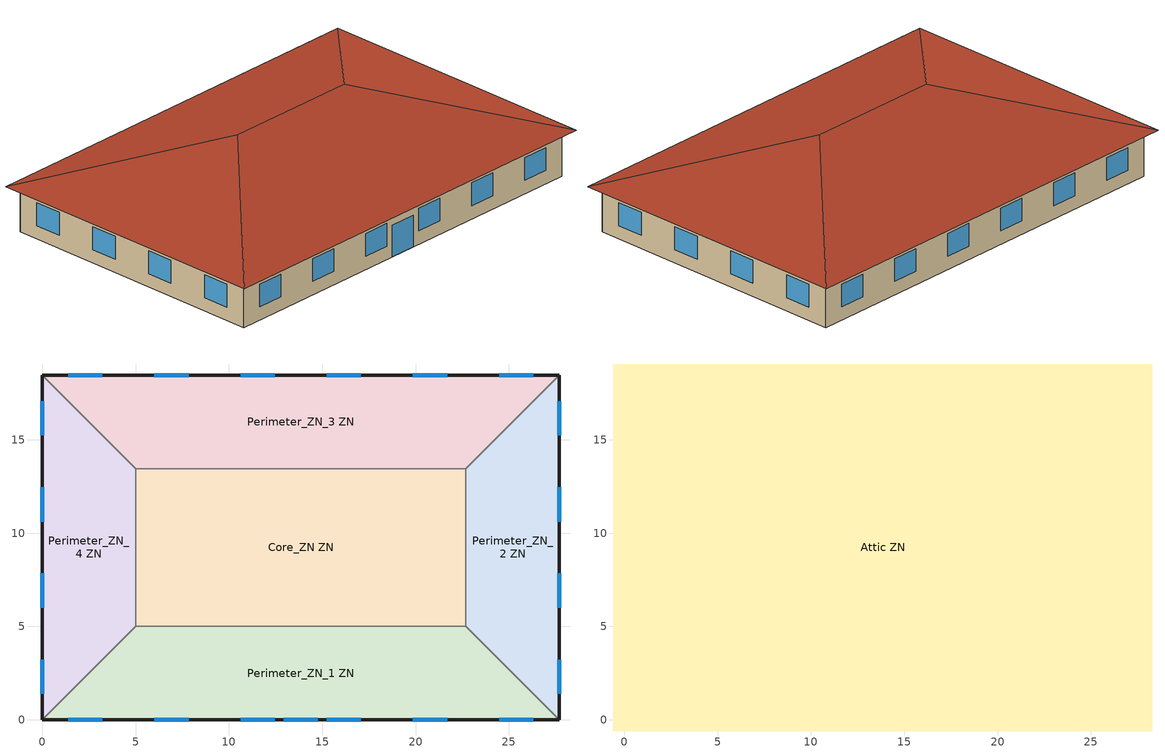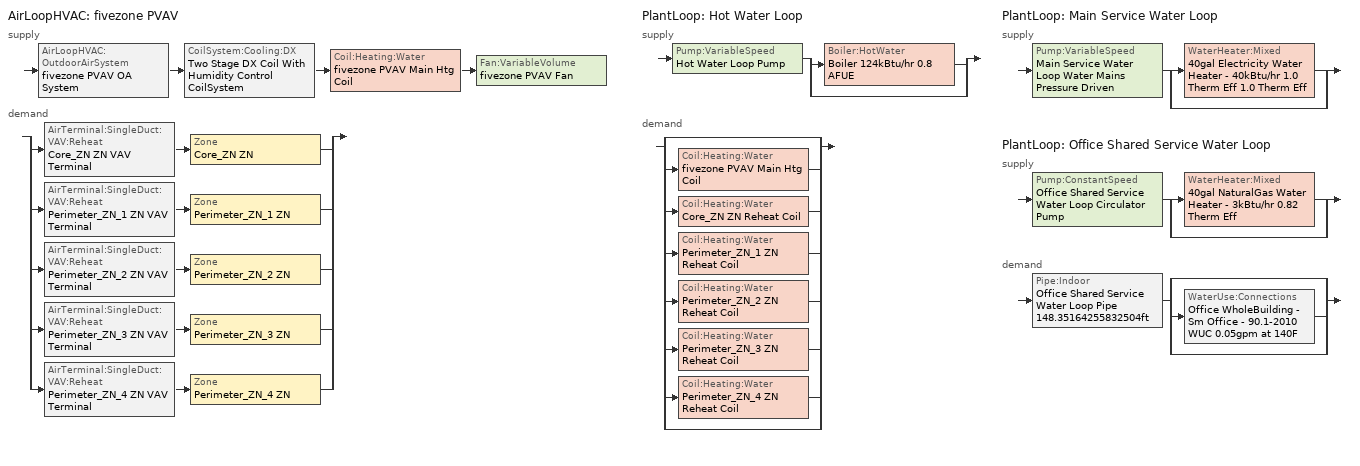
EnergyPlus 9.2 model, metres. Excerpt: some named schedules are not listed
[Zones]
Core_ZN ZN
 floor ground (Typical Insulated Carpeted 6in Slab Floor): 22.69,13.46 22.69,5 5,5 5,13.46 z0
 wall to Perimeter_ZN_2 ZN (Typical Interior Wall): 22.69,5 22.69,13.46 z0:3.05
 wall to Perimeter_ZN_3 ZN (Typical Interior Wall): 22.69,13.46 5,13.46 z0:3.05
 wall to Perimeter_ZN_1 ZN (Typical Interior Wall): 5,5 22.69,5 z0:3.05
 wall to Perimeter_ZN_4 ZN (Typical Interior Wall): 5,13.46 5,5 z0:3.05
Perimeter_ZN_1 ZN
 floor ground (Typical Insulated Carpeted 6in Slab Floor): 22.69,5 27.69,0 0,0 5,5 z0
 wall outside (Typical Insulated Exterior Mass Wall R-11.11): 0,0 27.69,0 z0:3.05
 wall to Perimeter_ZN_2 ZN (Typical Interior Wall): 27.69,0 22.69,5 z0:3.05
 wall to Perimeter_ZN_4 ZN (Typical Interior Wall): 5,5 0,0 z0:3.05
 window (U 0.72 SHGC 0.25 Sgl Ref-B-M Tint 6mm): 12.93,0 14.76,0 z0:2.13
 window (U 0.52 SHGC 0.40 Dbl Ref-D Clr 6mm/13mm Air): 1.39,0 3.22,0 / 6.01,0 7.84,0 / 10.62,0 12.45,0 / 15.24,0 17.07,0 / 19.85,0 21.68,0 / 24.47,0 26.3,0 z0.9:2.42
Perimeter_ZN_2 ZN
 floor ground (Typical Insulated Carpeted 6in Slab Floor): 27.69,18.46 27.69,0 22.69,5 22.69,13.46 z0
 wall outside (Typical Insulated Exterior Mass Wall R-11.11): 27.69,0 27.69,18.46 z0:3.05
 wall to Perimeter_ZN_3 ZN (Typical Interior Wall): 27.69,18.46 22.69,13.46 z0:3.05
 window (U 0.52 SHGC 0.40 Dbl Ref-D Clr 6mm/13mm Air): 27.69,1.39 27.69,3.22 / 27.69,6.01 27.69,7.84 / 27.69,10.62 27.69,12.45 / 27.69,15.24 27.69,17.07 z0.9:2.42
Perimeter_ZN_3 ZN
 floor ground (Typical Insulated Carpeted 6in Slab Floor): 27.69,18.46 22.69,13.46 5,13.46 0,18.46 z0
 wall outside (Typical Insulated Exterior Mass Wall R-11.11): 27.69,18.46 0,18.46 z0:3.05
 wall to Perimeter_ZN_4 ZN (Typical Interior Wall): 0,18.46 5,13.46 z0:3.05
 window (U 0.52 SHGC 0.40 Dbl Ref-D Clr 6mm/13mm Air): 26.3,18.46 24.47,18.46 / 21.68,18.46 19.85,18.46 / 17.07,18.46 15.24,18.46 / 12.45,18.46 10.62,18.46 / 7.84,18.46 6.01,18.46 / 3.22,18.46 1.39,18.46 z0.9:2.42
Perimeter_ZN_4 ZN
 floor ground (Typical Insulated Carpeted 6in Slab Floor): 0,18.46 5,13.46 5,5 0,0 z0
 wall outside (Typical Insulated Exterior Mass Wall R-11.11): 0,18.46 0,0 z0:3.05
 window (U 0.52 SHGC 0.40 Dbl Ref-D Clr 6mm/13mm Air): 0,17.07 0,15.24 / 0,12.45 0,10.62 / 0,7.84 0,6.01 / 0,3.22 0,1.39 z0.9:2.42
Attic ZN
 floor outside (Typical Insulated Exterior Mass Floor R-13.51): 28.29,19.06 28.29,-0.6 27.69,0 27.69,18.46 z3.05; 28.29,19.06 27.69,18.46 0,18.46 -0.6,19.06 z3.05; 27.69,0 28.29,-0.6 -0.6,-0.6 0,0 z3.05; -0.6,19.06 0,18.46 0,0 -0.6,-0.6 z3.05
 floor to Core_ZN ZN (Typical Interior Floor): 22.69,13.46 22.69,5 5,5 5,13.46 z3.05
 floor to Perimeter_ZN_2 ZN (Typical Interior Floor): 27.69,18.46 27.69,0 22.69,5 22.69,13.46 z3.05
 floor to Perimeter_ZN_3 ZN (Typical Interior Floor): 27.69,18.46 22.69,13.46 5,13.46 0,18.46 z3.05
 floor to Perimeter_ZN_1 ZN (Typical Interior Floor): 22.69,5 27.69,0 0,0 5,5 z3.05
 floor to Perimeter_ZN_4 ZN (Typical Interior Floor): 0,18.46 5,13.46 5,5 0,0 z3.05
 roof outside (Typical IEAD Roof R-20.83): 18.46,9.23,6.33 28.29,-0.6,3.05 28.29,19.06,3.05; 18.46,9.23,6.33 28.29,19.06,3.05 -0.6,19.06,3.05 9.23,9.23,6.33; 9.23,9.23,6.33 -0.6,-0.6,3.05 28.29,-0.6,3.05 18.46,9.23,6.33; 9.23,9.23,6.33 -0.6,19.06,3.05 -0.6,-0.6,3.05
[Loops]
AirLoopHVAC 'fivezone PVAV'
 supply: AirLoopHVAC:OutdoorAirSystem 'fivezone PVAV OA System' > CoilSystem:Cooling:DX 'Two Stage DX Coil With Humidity Control CoilSystem' > Coil:Heating:Water 'fivezone PVAV Main Htg Coil' > Fan:VariableVolume 'fivezone PVAV Fan'
 demand: split
  | AirTerminal:SingleDuct:VAV:Reheat 'Core_ZN ZN VAV Terminal' > Zone 'Core_ZN ZN'
  | AirTerminal:SingleDuct:VAV:Reheat 'Perimeter_ZN_1 ZN VAV Terminal' > Zone 'Perimeter_ZN_1 ZN'
  | AirTerminal:SingleDuct:VAV:Reheat 'Perimeter_ZN_2 ZN VAV Terminal' > Zone 'Perimeter_ZN_2 ZN'
  | AirTerminal:SingleDuct:VAV:Reheat 'Perimeter_ZN_3 ZN VAV Terminal' > Zone 'Perimeter_ZN_3 ZN'
  | AirTerminal:SingleDuct:VAV:Reheat 'Perimeter_ZN_4 ZN VAV Terminal' > Zone 'Perimeter_ZN_4 ZN'
PlantLoop 'Hot Water Loop'
 supply: Pump:VariableSpeed 'Hot Water Loop Pump' > split
  | Boiler:HotWater 'Boiler 124kBtu/hr 0.8 AFUE'
  | bypass
 demand: split
  | bypass
  | Coil:Heating:Water 'fivezone PVAV Main Htg Coil'
  | Coil:Heating:Water 'Core_ZN ZN Reheat Coil'
  | Coil:Heating:Water 'Perimeter_ZN_1 ZN Reheat Coil'
  | Coil:Heating:Water 'Perimeter_ZN_2 ZN Reheat Coil'
  | Coil:Heating:Water 'Perimeter_ZN_3 ZN Reheat Coil'
  | Coil:Heating:Water 'Perimeter_ZN_4 ZN Reheat Coil'
  | bypass
PlantLoop 'Main Service Water Loop'
 supply: Pump:VariableSpeed 'Main Service Water Loop Water Mains Pressure Driven' > split
  | WaterHeater:Mixed '40gal Electricity Water Heater - 40kBtu/hr 1.0 Therm Eff 1.0 Therm Eff'
  | bypass
PlantLoop 'Office Shared Service Water Loop'
 supply: Pump:ConstantSpeed 'Office Shared Service Water Loop Circulator Pump' > split
  | WaterHeater:Mixed '40gal NaturalGas Water Heater - 3kBtu/hr 0.82 Therm Eff'
  | bypass
 demand: Pipe:Indoor 'Office Shared Service Water Loop Pipe 148.35164255832504ft' > split
  | bypass
  | WaterUse:Connections 'Office WholeBuilding - Sm Office - 90.1-2010 WUC 0.05gpm at 140F'
  | bypass
[Building]
-SmallOffice-ASHRAE 169-2006-5A created: 2020-04-09 16:01:02 -0600: North Axis {deg}=0; Terrain=City; Loads Convergence Tolerance Value=0.04; Temperature Convergence Tolerance Value {deltaC}=0.2; Solar Distribution=FullInteriorAndExterior; Maximum Number of Warmup Days=25; Minimum Number of Warmup Days=6
[Site:Location]
Chicago Ohare Intl Ap_IL_USA: Latitude {deg}=41.98; Longitude {deg}=-87.92; Time Zone {hr}=-6; Elevation {m}=201
[Site:GroundTemperature:BuildingSurface]
19.527, 19.502, 19.536, 19.598, 20.002, 21.64, 22.225, 22.375, 21.449, 20.121, 19.802, 19.633
[Site:WaterMainsTemperature]
Calculation Method=Correlation; Annual Average Outdoor Air Temperature {C}=9.925; Maximum Difference In Monthly Average Outdoor Air Temperatures {deltaC}=28.7
[SizingPeriod:DesignDay] Day of Month=21; Dry-Bulb Temperature Range Modifier Type=DefaultMultipliers; Humidity Condition Type=Wetbulb; Barometric Pressure {Pa}=98934; Rain Indicator=No; Snow Indicator=No; Daylight Saving Time Indicator=No
Name | Month | Day Type | Maximum Dry-Bulb Temperature {C} | Daily Dry-Bulb Temperature Range {deltaC} | Wetbulb or DewPoint at Maximum Dry-Bulb {C} | Wind Speed {m/s} | Wind Direction {deg} | Solar Model Indicator | ASHRAE Clear Sky Optical Depth for Beam Irradiance (taub) | ASHRAE Clear Sky Optical Depth for Diffuse Irradiance (taud) | Sky Clearness
Chicago Ohare Intl Ap Ann Clg .4% Condns DB=>MWB | 7 | SummerDesignDay | 33.3 | 10.5 | 23.7 | 5.2 | 230 | ASHRAETau | 0.455 | 2.05
Chicago Ohare Intl Ap Ann Htg 99.6% Condns DB | 1 | WinterDesignDay | -20 | 0 | -20 | 4.9 | 270 | ASHRAEClearSky |  |  | 0
[Material] Thermal Absorptance=0.9
Name | Roughness | Thickness {m} | Conductivity {W/m-K} | Density {kg/m3} | Specific Heat {J/kg-K} | Solar Absorptance | Visible Absorptance
1/2IN Gypsum | Smooth | 0.0127 | 0.16 | 784.9 | 830 | 0.4 | 0.4
100mm Normalweight concrete floor | MediumSmooth | 0.1016 | 2.31 | 2322 | 832 | 0.7 | 0.7
1IN Stucco | Smooth | 0.0253 | 0.6918 | 1858 | 837 | 0.7 | 0.92
4 in. Normalweight Concrete Floor | MediumRough | 0.1016 | 2.31 | 2322 | 832 | 0.7 | 0.7
6 in. Normalweight Concrete Floor | MediumRough | 0.1524 | 2.31 | 2322 | 832 | 0.7 | 0.7
8IN CONCRETE HW RefBldg | Rough | 0.2032 | 1.311 | 2240 | 836.8 | 0.7 | 0.7
Copper pipe 0.75in type L | Smooth | 0.001143 | 386 | 8906.27 | 385.1856 | 0.7 | 0.7
Fiberglass batt 0.5in | Smooth | 0.0127 | 0.0663448 | 11.2129 | 837.36 | 0.7 | 0.7
G01 13mm gypsum board | Smooth | 0.0127 | 0.16 | 800 | 1090 | 0.7 | 0.5
Metal Roof Surface | Smooth | 0.0008 | 45.28 | 7824 | 500 | 0.7 | 0.7
Roof Membrane | VeryRough | 0.0095 | 0.16 | 1121.29 | 1460 | 0.7 | 0.7
Std Wood 6inch | MediumSmooth | 0.15 | 0.12 | 540 | 1210 | 0.7 | 0.7
[Material:NoMass] Thermal Absorptance=0.9; Solar Absorptance=0.7
Name | Roughness | Thermal Resistance {m2-K/W} | Visible Absorptance
CP02 CARPET PAD | VeryRough | 0.21648 | 0.8
Typical Carpet Pad | Smooth | 0.21648 | 0.8
Typical Insulation R-10.94 | Smooth | 1.92744 | 0.7
Typical Insulation R-19.72 | Smooth | 3.4722 | 0.7
Typical Insulation R-8.72 | Smooth | 1.53614 | 0.7
[WindowMaterial:Gas]
AIR 13MM: Gas Type=Air; Thickness {m}=0.0127
[WindowMaterial:Glazing] Optical Data Type=SpectralAverage; Thickness {m}=0.006; Infrared Transmittance at Normal Incidence=0; Front Side Infrared Hemispherical Emissivity=0.84; Conductivity {W/m-K}=0.9; Dirt Correction Factor for Solar and Visible Transmittance=1; Solar Diffusing=No
Name | Solar Transmittance at Normal Incidence | Front Side Solar Reflectance at Normal Incidence | Back Side Solar Reflectance at Normal Incidence | Visible Transmittance at Normal Incidence | Front Side Visible Reflectance at Normal Incidence | Back Side Visible Reflectance at Normal Incidence | Back Side Infrared Hemispherical Emissivity
CLEAR 6MM | 0.775 | 0.071 | 0.071 | 0.881 | 0.08 | 0.08 | 0.84
REF B TINT MID 6MM | 0.1 | 0.11 | 0.41 | 0.13 | 0.1 | 0.32 | 0.45
REF D CLEAR 6MM | 0.429 | 0.308 | 0.379 | 0.334 | 0.453 | 0.505 | 0.82
[Construction]
Copper pipe 0.75in type L with 0.5in fiberglass batt: Fiberglass batt 0.5in, Copper pipe 0.75in type L
InteriorFurnishings: Std Wood 6inch
Typical IEAD Roof R-20.83: Roof Membrane, Typical Insulation R-19.72, Metal Roof Surface
Typical Insulated Carpeted 6in Slab Floor: 6 in. Normalweight Concrete Floor, Typical Carpet Pad
Typical Insulated Exterior Mass Floor R-13.51: Typical Insulation R-10.94, 4 in. Normalweight Concrete Floor, Typical Carpet Pad
Typical Insulated Exterior Mass Wall R-11.11: 1IN Stucco, 8IN CONCRETE HW RefBldg, Typical Insulation R-8.72, 1/2IN Gypsum
Typical Interior Floor: 100mm Normalweight concrete floor, CP02 CARPET PAD
Typical Interior Wall: G01 13mm gypsum board, G01 13mm gypsum board
U 0.52 SHGC 0.40 Dbl Ref-D Clr 6mm/13mm Air: REF D CLEAR 6MM, AIR 13MM, CLEAR 6MM
U 0.72 SHGC 0.25 Sgl Ref-B-M Tint 6mm: REF B TINT MID 6MM
[Zone]
Name | Part of Total Floor Area
Attic ZN | No
Core_ZN ZN; Perimeter_ZN_1 ZN; Perimeter_ZN_2 ZN; Perimeter_ZN_3 ZN; Perimeter_ZN_4 ZN | Yes
[InternalMass] Construction=InteriorFurnishings
Name | Zone or ZoneList | Surface Area {m2}
Attic Mass | Attic ZN | 1135.95
Core_ZN Mass | Core_ZN ZN | 299.3148
Perimeter_ZN_1 Mass | Perimeter_ZN_1 ZN | 226.9
Perimeter_ZN_2 Mass | Perimeter_ZN_2 ZN | 134.6
Perimeter_ZN_3 Mass | Perimeter_ZN_3 ZN | 226.9
Perimeter_ZN_4 Mass | Perimeter_ZN_4 ZN | 134.6
[ZoneControl:Thermostat]
Name | Zone or ZoneList | Control Type Schedule | Control 1
Core_ZN ZN Thermostat | Core_ZN ZN | Core_ZN ZN Thermostat Schedule | Office WholeBuilding - Sm Office - 90.1-2010 Thermostat 4
Perimeter_ZN_1 ZN Thermostat | Perimeter_ZN_1 ZN | Perimeter_ZN_1 ZN Thermostat Schedule | Office WholeBuilding - Sm Office - 90.1-2010 Thermostat
Perimeter_ZN_2 ZN Thermostat | Perimeter_ZN_2 ZN | Perimeter_ZN_2 ZN Thermostat Schedule | Office WholeBuilding - Sm Office - 90.1-2010 Thermostat 1
Perimeter_ZN_3 ZN Thermostat | Perimeter_ZN_3 ZN | Perimeter_ZN_3 ZN Thermostat Schedule | Office WholeBuilding - Sm Office - 90.1-2010 Thermostat 2
Perimeter_ZN_4 ZN Thermostat | Perimeter_ZN_4 ZN | Perimeter_ZN_4 ZN Thermostat Schedule | Office WholeBuilding - Sm Office - 90.1-2010 Thermostat 3
[ThermostatSetpoint:DualSetpoint] Heating Setpoint Temperature Schedule=OfficeSmall HTGSETP_SCH_NO_OPTIMUM; Cooling Setpoint Temperature Schedule=OfficeSmall CLGSETP_SCH_NO_OPTIMUM
Office WholeBuilding - Sm Office - 90.1-2010 Thermostat 4; Office WholeBuilding - Sm Office - 90.1-2010 Thermostat; Office WholeBuilding - Sm Office - 90.1-2010 Thermostat 1; Office WholeBuilding - Sm Office - 90.1-2010 Thermostat 2; Office WholeBuilding - Sm Office - 90.1-2010 Thermostat 3
[AirTerminal:SingleDuct:VAV:Reheat] Availability Schedule=Always On Discrete; Maximum Air Flow Rate {m3/s}=Autosize; Zone Minimum Air Flow Input Method=Constant; Fixed Minimum Air Flow Rate {m3/s}=0; Maximum Hot Water or Steam Flow Rate {m3/s}=Autosize; Minimum Hot Water or Steam Flow Rate {m3/s}=0; Convergence Tolerance=0.001; Damper Heating Action=ReverseWithLimits; Maximum Flow per Zone Floor Area During Reheat {m3/s-m2}=Autocalculate; Maximum Flow Fraction During Reheat=Autocalculate; Maximum Reheat Air Temperature {C}=50
Name | Constant Minimum Air Flow Fraction | Reheat Coil
Core_ZN ZN VAV Terminal | 0.452837 | Core_ZN ZN Reheat Coil
Perimeter_ZN_1 ZN VAV Terminal | 0.285674 | Perimeter_ZN_1 ZN Reheat Coil
Perimeter_ZN_2 ZN VAV Terminal | 0.201976 | Perimeter_ZN_2 ZN Reheat Coil
Perimeter_ZN_3 ZN VAV Terminal | 0.333668 | Perimeter_ZN_3 ZN Reheat Coil
Perimeter_ZN_4 ZN VAV Terminal | 0.2 | Perimeter_ZN_4 ZN Reheat Coil
[Coil:Heating:Water] Availability Schedule=Always On Discrete; U-Factor Times Area Value {W/K}=Autosize; Maximum Water Flow Rate {m3/s}=Autosize; Performance Input Method=UFactorTimesAreaAndDesignWaterFlowRate; Rated Capacity {W}=Autosize; Rated Inlet Water Temperature {C}=82.2222; Rated Outlet Water Temperature {C}=71.1111; Rated Ratio for Air and Water Convection=0.5
Name | Rated Inlet Air Temperature {C} | Rated Outlet Air Temperature {C}
Core_ZN ZN Reheat Coil; Perimeter_ZN_1 ZN Reheat Coil; Perimeter_ZN_2 ZN Reheat Coil; Perimeter_ZN_3 ZN Reheat Coil; Perimeter_ZN_4 ZN Reheat Coil | 12.7778 | 50
fivezone PVAV Main Htg Coil | 7.22222 | 12.7778
[Zone equipment]
Core_ZN ZN: Core_ZN ZN VAV Terminal
Perimeter_ZN_1 ZN: Perimeter_ZN_1 ZN VAV Terminal
Perimeter_ZN_2 ZN: Perimeter_ZN_2 ZN VAV Terminal
Perimeter_ZN_3 ZN: Perimeter_ZN_3 ZN VAV Terminal
Perimeter_ZN_4 ZN: Perimeter_ZN_4 ZN VAV Terminal
[Sizing:Zone] Zone Cooling Design Supply Air Temperature Input Method=SupplyAirTemperature; Zone Cooling Design Supply Air Temperature {C}=12.7778; Zone Cooling Design Supply Air Temperature Difference {deltaC}=11.11; Zone Heating Design Supply Air Temperature Input Method=SupplyAirTemperature; Zone Heating Design Supply Air Temperature {C}=50; Zone Heating Design Supply Air Temperature Difference {deltaC}=11.11; Zone Cooling Design Supply Air Humidity Ratio {kgWater/kgDryAir}=0.0085; Zone Heating Design Supply Air Humidity Ratio {kgWater/kgDryAir}=0.008; Design Specification Outdoor Air Object=Office WholeBuilding - Sm Office Ventilation; Cooling Design Air Flow Method=DesignDay; Cooling Design Air Flow Rate {m3/s}=0; Cooling Minimum Air Flow per Zone Floor Area {m3/s-m2}=0.000762; Cooling Minimum Air Flow {m3/s}=0; Cooling Minimum Air Flow Fraction=0; Heating Design Air Flow Method=DesignDay; Heating Design Air Flow Rate {m3/s}=0; Heating Maximum Air Flow per Zone Floor Area {m3/s-m2}=0.002032; Heating Maximum Air Flow {m3/s}=0.141576; Heating Maximum Air Flow Fraction=0.3; Account for Dedicated Outdoor Air System=No
Name | Design Specification Zone Air Distribution Object
Core_ZN ZN | Core_ZN ZN Design Spec Zone Air Dist
Perimeter_ZN_1 ZN | Perimeter_ZN_1 ZN Design Spec Zone Air Dist
Perimeter_ZN_2 ZN | Perimeter_ZN_2 ZN Design Spec Zone Air Dist
Perimeter_ZN_3 ZN | Perimeter_ZN_3 ZN Design Spec Zone Air Dist
Perimeter_ZN_4 ZN | Perimeter_ZN_4 ZN Design Spec Zone Air Dist
[DesignSpecification:ZoneAirDistribution] Zone Air Distribution Effectiveness in Cooling Mode=1; Zone Air Distribution Effectiveness in Heating Mode=1
Core_ZN ZN Design Spec Zone Air Dist; Perimeter_ZN_1 ZN Design Spec Zone Air Dist; Perimeter_ZN_2 ZN Design Spec Zone Air Dist; Perimeter_ZN_3 ZN Design Spec Zone Air Dist; Perimeter_ZN_4 ZN Design Spec Zone Air Dist
[Controller:MechanicalVentilation]
fivezone PVAV Ventilation Controller: Availability Schedule=fivezone PVAV Occ Sch; Demand Controlled Ventilation=No; System Outdoor Air Method=VentilationRateProcedure; Zone Name 1=Core_ZN ZN; Design Specification Outdoor Air Object Name 1=Office WholeBuilding - Sm Office Ventilation; Design Specification Zone Air Distribution Object Name 1=Core_ZN ZN Design Spec Zone Air Dist; Zone Name 2=Perimeter_ZN_1 ZN; Design Specification Outdoor Air Object Name 2=Office WholeBuilding - Sm Office Ventilation; Design Specification Zone Air Distribution Object Name 2=Perimeter_ZN_1 ZN Design Spec Zone Air Dist; Zone Name 3=Perimeter_ZN_2 ZN; Design Specification Outdoor Air Object Name 3=Office WholeBuilding - Sm Office Ventilation; Design Specification Zone Air Distribution Object Name 3=Perimeter_ZN_2 ZN Design Spec Zone Air Dist; Zone Name 4=Perimeter_ZN_3 ZN; Design Specification Outdoor Air Object Name 4=Office WholeBuilding - Sm Office Ventilation; Design Specification Zone Air Distribution Object Name 4=Perimeter_ZN_3 ZN Design Spec Zone Air Dist; Zone Name 5=Perimeter_ZN_4 ZN; Design Specification Outdoor Air Object Name 5=Office WholeBuilding - Sm Office Ventilation; Design Specification Zone Air Distribution Object Name 5=Perimeter_ZN_4 ZN Design Spec Zone Air Dist
[DesignSpecification:OutdoorAir]
Office WholeBuilding - Sm Office Ventilation: Outdoor Air Method=Sum; Outdoor Air Flow per Person {m3/s-person}=0; Outdoor Air Flow per Zone Floor Area {m3/s-m2}=0.0004318; Outdoor Air Flow per Zone {m3/s}=0; Outdoor Air Flow Air Changes per Hour {1/hr}=0; Outdoor Air Schedule=Always On Schedule
[ZoneInfiltration:DesignFlowRate] Schedule=Always On Discrete; Design Flow Rate Calculation Method=Flow/ExteriorArea; Flow per Exterior Surface Area {m3/s-m2}=0.000569573; Constant Term Coefficient=0; Temperature Term Coefficient=0; Velocity Term Coefficient=0.224; Velocity Squared Term Coefficient=0
Name | Zone or ZoneList
Perimeter_ZN_1 Infiltration | Perimeter_ZN_1 ZN
Perimeter_ZN_2 Infiltration | Perimeter_ZN_2 ZN
Perimeter_ZN_3 Infiltration | Perimeter_ZN_3 ZN
Perimeter_ZN_4 Infiltration | Perimeter_ZN_4 ZN
[Daylighting:Controls] Lighting Control Type=Stepped; Minimum Input Power Fraction for Continuous or ContinuousOff Dimming Control=0.3; Minimum Light Output Fraction for Continuous or ContinuousOff Dimming Control=0.2; Number of Stepped Control Steps=3; Probability Lighting will be Reset When Needed in Manual Stepped Control=1; Glare Calculation Azimuth Angle of View Direction Clockwise from Zone y-Axis {deg}=-0; Maximum Allowable Discomfort Glare Index=22; Illuminance Setpoint at Reference Point 1 {lux}=500; Illuminance Setpoint at Reference Point 2 {lux}=500
Name | Zone | Glare Calculation Daylighting Reference Point | Daylighting Reference Point Name 1 | Fraction of Zone Controlled by Reference Point 1 | Daylighting Reference Point Name 2 | Fraction of Zone Controlled by Reference Point 2
Perimeter_ZN_1 ZN DaylightingControls | Perimeter_ZN_1 ZN | Perimeter_ZN_1 Daylt Sensor 1 | Perimeter_ZN_1 Daylt Sensor 1 | 0.02 | Perimeter_ZN_1 Daylt Sensor 2 | 0.1
Perimeter_ZN_2 ZN DaylightingControls | Perimeter_ZN_2 ZN | Perimeter_ZN_2 Daylt Sensor 1 | Perimeter_ZN_2 Daylt Sensor 1 | 0.06 | Perimeter_ZN_2 Daylt Sensor 2 | 0.15
Perimeter_ZN_3 ZN DaylightingControls | Perimeter_ZN_3 ZN | Perimeter_ZN_3 Daylt Sensor 1 | Perimeter_ZN_3 Daylt Sensor 1 | 0.1 | Perimeter_ZN_3 Daylt Sensor 2 | 0.02
Perimeter_ZN_4 ZN DaylightingControls | Perimeter_ZN_4 ZN | Perimeter_ZN_4 Daylt Sensor 1 | Perimeter_ZN_4 Daylt Sensor 1 | 0.06 | Perimeter_ZN_4 Daylt Sensor 2 | 0.15
[AirLoopHVAC]
fivezone PVAV: Design Supply Air Flow Rate {m3/s}=AutoSize
[Sizing:System]
fivezone PVAV: Type of Load to Size On=Sensible; Design Outdoor Air Flow Rate {m3/s}=0.367863; Central Heating Maximum System Air Flow Ratio=0.3; Preheat Design Temperature {C}=7.22222; Preheat Design Humidity Ratio {kgWater/kgDryAir}=0.008; Precool Design Temperature {C}=12.7778; Precool Design Humidity Ratio {kgWater/kgDryAir}=0.008; Central Cooling Design Supply Air Temperature {C}=12.7778; Central Heating Design Supply Air Temperature {C}=12.7778; Type of Zone Sum to Use=Coincident; 100% Outdoor Air in Cooling=No; 100% Outdoor Air in Heating=No; Central Cooling Design Supply Air Humidity Ratio {kgWater/kgDryAir}=0.0085; Central Heating Design Supply Air Humidity Ratio {kgWater/kgDryAir}=0.008; Cooling Supply Air Flow Rate Method=DesignDay; Cooling Supply Air Flow Rate {m3/s}=0; Cooling Supply Air Flow Rate Per Floor Area {m3/s-m2}=0.00996765; Cooling Fraction of Autosized Cooling Supply Air Flow Rate=1; Cooling Supply Air Flow Rate Per Unit Cooling Capacity {m3/s-W}=3.94755e-05; Heating Supply Air Flow Rate Method=DesignDay; Heating Supply Air Flow Rate {m3/s}=0; Heating Supply Air Flow Rate Per Floor Area {m3/s-m2}=0.00996765; Heating Fraction of Autosized Heating Supply Air Flow Rate=1; Heating Fraction of Autosized Cooling Supply Air Flow Rate=1; Heating Supply Air Flow Rate Per Unit Heating Capacity {m3/s-W}=3.15882e-05; System Outdoor Air Method=ZoneSum; Zone Maximum Outdoor Air Fraction=1; Cooling Design Capacity Method=CoolingDesignCapacity; Cooling Design Capacity {W}=Autosize; Cooling Design Capacity Per Floor Area {W/m2}=234.7; Fraction of Autosized Cooling Design Capacity=1; Heating Design Capacity Method=HeatingDesignCapacity; Heating Design Capacity {W}=Autosize; Heating Design Capacity Per Floor Area {W/m2}=157; Fraction of Autosized Heating Design Capacity=1; Central Cooling Capacity Control Method=OnOff
[Controller:WaterCoil]
fivezone PVAV Main Htg Coil Controller: Control Variable=Temperature; Action=Normal; Actuator Variable=Flow; Controller Convergence Tolerance {deltaC}=0.0001; Maximum Actuated Flow {m3/s}=Autosize; Minimum Actuated Flow {m3/s}=0
[AvailabilityManager:NightCycle]
Availability Manager Night Cycle 6: Applicability Schedule=Always On Discrete; Fan Schedule=fivezone PVAV Occ Sch; Control Type=CycleOnAny; Thermostat Tolerance {deltaC}=1; Cycling Run Time Control Type=FixedRunTime; Cycling Run Time {s}=1800
[Controller:OutdoorAir]
Controller Outdoor Air 1: Minimum Outdoor Air Flow Rate {m3/s}=0; Maximum Outdoor Air Flow Rate {m3/s}=Autosize; Economizer Control Type=DifferentialDryBulb; Economizer Control Action Type=ModulateFlow; Lockout Type=NoLockout; Minimum Limit Type=ProportionalMinimum; Minimum Outdoor Air Schedule=fivezone PVAV Occ Sch; Mechanical Ventilation Controller=fivezone PVAV Ventilation Controller; High Humidity Control=No; Control High Indoor Humidity Based on Outdoor Humidity Ratio=Yes; Heat Recovery Bypass Control Type=BypassWhenWithinEconomizerLimits
[AvailabilityManager:Scheduled]
fivezone PVAV OA System Availability Manager: Schedule=Always On Discrete
[SetpointManager:MixedAir] Control Variable=Temperature
Name | Setpoint Node or NodeList
fivezone PVAV Mixed Air Node OS Default SPM | fivezone PVAV Mixed Air Node
Node 1 OS Default SPM
fivezone PVAV Main Htg Coil Outlet Air Node OS Default SPM | fivezone PVAV Main Htg Coil Outlet Air Node
[CoilSystem:Cooling:DX]
Two Stage DX Coil With Humidity Control CoilSystem: Availability Schedule=Always On Schedule; Cooling Coil=Two Stage DX Coil With Humidity Control
[Coil:Cooling:DX:TwoStageWithHumidityControlMode]
Two Stage DX Coil With Humidity Control: Availability Schedule=Always On Schedule; Crankcase Heater Capacity {W}=0; Maximum Outdoor Dry-Bulb Temperature for Crankcase Heater Operation {C}=10; Number of Capacity Stages=2; Number of Enhanced Dehumidification Modes=1; Normal Mode Stage 1 Coil Performance=Coil Performance DX Cooling 1; Normal Mode Stage 1+2 Coil Performance=Coil Performance DX Cooling 2; Dehumidification Mode 1 Stage 1 Coil Performance=Coil Performance DX Cooling 3; Dehumidification Mode 1 Stage 1+2 Coil Performance=Coil Performance DX Cooling 4; Basin Heater Capacity {W/K}=0; Basin Heater Setpoint Temperature {C}=2
[CoilPerformance:DX:Cooling] Gross Rated Total Cooling Capacity {W}=4500; Gross Rated Sensible Heat Ratio=0.687; Rated Air Flow Rate {m3/s}=0.2; Nominal Time for Condensate Removal to Begin {s}=1000; Ratio of Initial Moisture Evaporation Rate and Steady State Latent Capacity=1.5; Maximum Cycling Rate {cycles/hr}=3; Latent Capacity Time Constant {s}=45; Condenser Type=AirCooled; Evaporative Condenser Effectiveness=0.9; Evaporative Condenser Air Flow Rate {m3/s}=Autosize; Evaporative Condenser Pump Rated Power Consumption {W}=Autosize
Name | Gross Rated Cooling COP {W/W} | Fraction of Air Flow Bypassed Around Coil | Total Cooling Capacity Function of Temperature Curve | Total Cooling Capacity Function of Flow Fraction Curve | Energy Input Ratio Function of Temperature Curve | Energy Input Ratio Function of Flow Fraction Curve | Part Load Fraction Correlation Curve
Coil Performance DX Cooling 1 | 3 | 0.5 | Curve Biquadratic 38 | Curve Quadratic 53 | Curve Biquadratic 41 | Curve Quadratic 44 | Curve Quadratic 52
Coil Performance DX Cooling 2 | 3 | 0 | Curve Biquadratic 42 | Curve Quadratic 51 | Curve Biquadratic 40 | Curve Quadratic 45 | Curve Quadratic 49
Coil Performance DX Cooling 3 | 2.7 | 0.5 | Curve Biquadratic 35 | Curve Quadratic 48 | Curve Biquadratic 37 | Curve Quadratic 50 | Curve Quadratic 47
Coil Performance DX Cooling 4 | 2.7 | 0 | Curve Biquadratic 7 | Curve Quadratic 10 | Curve Biquadratic 39 | Curve Quadratic 55 | Curve Quadratic 54
[Fan:VariableVolume]
fivezone PVAV Fan: Availability Schedule=fivezone PVAV Occ Sch; Fan Total Efficiency=0.58175; Pressure Rise {Pa}=996.356; Maximum Flow Rate {m3/s}=AutoSize; Fan Power Minimum Flow Rate Input Method=Fraction; Fan Power Minimum Flow Fraction=0.25; Fan Power Minimum Air Flow Rate {m3/s}=0; Motor Efficiency=0.895; Motor In Airstream Fraction=1; Fan Power Coefficient 1=0.189848; Fan Power Coefficient 2=0.31447; Fan Power Coefficient 3=0.495682; Fan Power Coefficient 4=0; Fan Power Coefficient 5=0
[SetpointManager:Warmest]
fivezone PVAV SAT Warmest Reset: Control Variable=Temperature; HVAC Air Loop=fivezone PVAV; Minimum Setpoint Temperature {C}=12.7778; Maximum Setpoint Temperature {C}=15.5556; Strategy=MaximumTemperature; Setpoint Node or NodeList=fivezone PVAV Supply Outlet Node
[PlantLoop] Fluid Type=Water; Minimum Loop Temperature {C}=10; Maximum Loop Flow Rate {m3/s}=Autosize; Minimum Loop Flow Rate {m3/s}=0; Plant Loop Volume {m3}=Autocalculate; Load Distribution Scheme=Optimal; Plant Loop Demand Calculation Scheme=SingleSetpoint
Name | Plant Equipment Operation Scheme | Maximum Loop Temperature {C}
Hot Water Loop | Hot Water Loop Operation Schemes | 100
Main Service Water Loop | Main Service Water Loop Operation Schemes | 60
Office Shared Service Water Loop | Office Shared Service Water Loop Operation Schemes | 60
[Sizing:Plant] Loop Type=Heating; Sizing Option=NonCoincident; Zone Timesteps in Averaging Window=1; Coincident Sizing Factor Mode=None
Name | Design Loop Exit Temperature {C} | Loop Design Temperature Difference {deltaC}
Hot Water Loop | 82.2222 | 11.1111
Main Service Water Loop; Office Shared Service Water Loop | 60 | 5
[Pump:VariableSpeed] Design Maximum Flow Rate {m3/s}=Autosize; Design Power Consumption {W}=Autosize; Fraction of Motor Inefficiencies to Fluid Stream=0; Coefficient 1 of the Part Load Performance Curve=0; Coefficient 2 of the Part Load Performance Curve=1; Coefficient 3 of the Part Load Performance Curve=0; Coefficient 4 of the Part Load Performance Curve=0; Design Minimum Flow Rate {m3/s}=0; Skin Loss Radiative Fraction=0.5; Design Power Sizing Method=PowerPerFlowPerPressure; Design Electric Power per Unit Flow Rate {W/(m3/s)}=348701.1; Design Shaft Power per Unit Flow Rate per Unit Head {W/((m3/s)-Pa)}=1.28205; Design Minimum Flow Rate Fraction=0
Name | Design Pump Head {Pa} | Motor Efficiency | Pump Control Type
Hot Water Loop Pump | 179344 | 0.855 | Intermittent
Main Service Water Loop Water Mains Pressure Driven | 0.001 | 1 | Continuous
[Boiler:HotWater]
Boiler 124kBtu/hr 0.8 AFUE: Fuel Type=NaturalGas; Nominal Capacity {W}=Autosize; Nominal Thermal Efficiency=0.8; Efficiency Curve Temperature Evaluation Variable=LeavingBoiler; Normalized Boiler Efficiency Curve=Boiler with No Minimum Turndown; Design Water Flow Rate {m3/s}=Autosize; Minimum Part Load Ratio=0; Maximum Part Load Ratio=1.2; Optimum Part Load Ratio=1; Water Outlet Upper Temperature Limit {C}=95; Boiler Flow Mode=LeavingSetpointModulated; Parasitic Electric Load {W}=0; Sizing Factor=1
[SetpointManager:Scheduled] Control Variable=Temperature
Name | Schedule | Setpoint Node or NodeList
Hot Water Loop Setpoint Manager | Hot Water Loop Temp - 180F | Hot Water Loop Supply Outlet Node
Service hot water setpoint manager | Service Water Loop Temp - 140F | Main Service Water Loop Supply Outlet Node
Service hot water setpoint manager 1 | Service Water Loop Temp - 140F 1 | Office Shared Service Water Loop Supply Outlet Node
[PlantEquipmentOperationSchemes] Control Scheme Object Type 1=PlantEquipmentOperation:HeatingLoad; Control Scheme Schedule Name 1=Always On Discrete
Name | Control Scheme Name 1
Hot Water Loop Operation Schemes | Hot Water Loop Heating Operation Scheme
Main Service Water Loop Operation Schemes | Main Service Water Loop Heating Operation Scheme
Office Shared Service Water Loop Operation Schemes | Office Shared Service Water Loop Heating Operation Scheme
[PlantEquipmentOperation:HeatingLoad] Load Range Lower Limit 1 {W}=0; Load Range Upper Limit 1 {W}=1000000000
Name | Range Equipment List Name 1
Hot Water Loop Heating Operation Scheme | Hot Water Loop Heating Equipment List
Main Service Water Loop Heating Operation Scheme | Main Service Water Loop Heating Equipment List
Office Shared Service Water Loop Heating Operation Scheme | Office Shared Service Water Loop Heating Equipment List
[PlantEquipmentList]
Hot Water Loop Heating Equipment List: Boiler:HotWater, Boiler 124kBtu/hr 0.8 AFUE
Main Service Water Loop Heating Equipment List: WaterHeater:Mixed, 40gal Electricity Water Heater - 40kBtu/hr 1.0 Therm Eff 1.0 Therm Eff
Office Shared Service Water Loop Heating Equipment List: WaterHeater:Mixed, 40gal NaturalGas Water Heater - 3kBtu/hr 0.82 Therm Eff
[WaterHeater:Mixed] Tank Volume {m3}=0.151416; Deadband Temperature Difference {deltaC}=2; Maximum Temperature Limit {C}=60; Heater Control Type=Cycle; Heater Ignition Minimum Flow Rate {m3/s}=0; Heater Ignition Delay {s}=0; Off Cycle Parasitic Heat Fraction to Tank=0; On Cycle Parasitic Heat Fraction to Tank=0; Off Cycle Loss Fraction to Zone=1; On Cycle Loss Fraction to Zone=1; Use Side Effectiveness=1; Source Side Effectiveness=1; Use Side Design Flow Rate {m3/s}=Autosize; Source Side Design Flow Rate {m3/s}=Autosize; Indirect Water Heating Recovery Time {hr}=1.5; Source Side Flow Control Mode=IndirectHeatPrimarySetpoint
Name | Setpoint Temperature Schedule | Heater Maximum Capacity {W} | Heater Fuel Type | Heater Thermal Efficiency | Off Cycle Parasitic Fuel Consumption Rate {W} | Off Cycle Parasitic Fuel Type | On Cycle Parasitic Fuel Consumption Rate {W} | On Cycle Parasitic Fuel Type | Ambient Temperature Indicator | Ambient Temperature Zone | Off Cycle Loss Coefficient to Ambient Temperature {W/K} | On Cycle Loss Coefficient to Ambient Temperature {W/K} | Ambient Temperature Schedule
40gal Electricity Water Heater - 40kBtu/hr 1.0 Therm Eff 1.0 Therm Eff | Service Water Loop Temp - 140F | 11722.8 | Electricity | 1 | 571 | Electricity | 571 | Electricity | Zone | Core_ZN ZN | 1.20802 | 1.20802
40gal NaturalGas Water Heater - 3kBtu/hr 0.82 Therm Eff | Service Water Loop Temp - 140F 1 | 923.183 | NaturalGas | 0.82 | 0 | NaturalGas | 0 | NaturalGas | Schedule |  | 0.32298 | 0.32298 | Water Heater Ambient Temp Schedule - 71.6f
[Pump:ConstantSpeed]
Office Shared Service Water Loop Circulator Pump: Design Flow Rate {m3/s}=Autosize; Design Pump Head {Pa}=29890.7; Design Power Consumption {W}=Autosize; Motor Efficiency=0.855; Fraction of Motor Inefficiencies to Fluid Stream=0; Pump Control Type=Intermittent; Design Power Sizing Method=PowerPerFlowPerPressure; Design Electric Power per Unit Flow Rate {W/(m3/s)}=348701.1; Design Shaft Power per Unit Flow Rate per Unit Head=1.28205
[Pipe:Indoor]
Office Shared Service Water Loop Pipe 148.35164255832504ft: Construction=Copper pipe 0.75in type L with 0.5in fiberglass batt; Environment Type=Schedule; Ambient Temperature Schedule=Office Shared Service Water Loop Piping Air Temp - 70F; Ambient Air Velocity Schedule=Office Shared Service Water Loop Piping Air Velocity - 0.67mph; Pipe Inside Diameter {m}=0.019939; Pipe Length {m}=45.2176
[WaterUse:Connections]
Office WholeBuilding - Sm Office - 90.1-2010 WUC 0.05gpm at 140F: Water Use Equipment Name 1=Office WholeBuilding - Sm Office - 90.1-2010 Service Water Use 0.05gpm at 140F
[WaterUse:Equipment]
Office WholeBuilding - Sm Office - 90.1-2010 Service Water Use 0.05gpm at 140F: Peak Flow Rate {m3/s}=3.15454e-06; Flow Rate Fraction Schedule=OfficeSmall BLDG_SWH_SCH; Target Temperature Schedule=Mixed Water At Faucet Temp - 140F 1; Sensible Fraction Schedule=Fraction Sensible - 0.2; Latent Fraction Schedule=Fraction Latent - 0.05
[Exterior:Lights] Control Option=AstronomicalClock
Name | Schedule | Design Level {W}
NonDimming Exterior Lights Def | OfficeSmall Exterior_lighting_schedule_a | 50.7
Occ Sensing Exterior Lights Def | OfficeSmall Exterior_lighting_schedule_b | 861.3
[EnergyManagementSystem:Program]
EfficiencyChangefivezonePVAVFan: SET NewEfficiencyfivezonePVAVFan = 0.5817499756813049*(1-0.15*AF_current_FD_fivezonePVAVFan)
AF_P_FD_fivezonePVAVFan: SET SM = 1.0; SET SD = 1.0; SET ST = 1.0; SET EM = 12.0; SET ED = 31.0; SET ET = 23.0; SET tau = 0.0; SET dt = 0.16666666666666666; IF tau == 0; SET tau = 0.001; ENDIF; SET ActualTime = (DayOfYear-1.0)*24.0 + CurrentTime; IF SM == 1; SET T_SM = 0; ELSEIF SM == 2; SET T_SM = 744; ELSEIF SM == 3; SET T_SM = 1416; ELSEIF SM == 4; SET T_SM = 2160; ELSEIF SM == 5; SET T_SM = 2880; ELSEIF SM == 6; SET T_SM = 3624; ELSEIF SM == 7; SET T_SM = 4344; ELSEIF SM == 8; SET T_SM = 5088; ELSEIF SM == 9; SET T_SM = 5832; ELSEIF SM == 10; SET T_SM = 6552; ELSEIF SM == 11; SET T_SM = 7296; ELSEIF SM == 12; SET T_SM = 8016; ENDIF; IF EM == 1; SET T_EM = 0; ELSEIF EM == 2; SET T_EM = 744; ELSEIF EM == 3; SET T_EM = 1416; ELSEIF EM == 4; SET T_EM = 2160; ELSEIF EM == 5; SET T_EM = 2880; ELSEIF EM == 6; SET T_EM = 3624; ELSEIF EM == 7; SET T_EM = 4344; ELSEIF EM == 8; SET T_EM = 5088; ELSEIF EM == 9; SET T_EM = 5832; ELSEIF EM == 10; SET T_EM = 6552; ELSEIF EM == 11; SET T_EM = 7296; ELSEIF EM == 12; SET T_EM = 8016; ENDIF; SET StartTime = T_SM + (SD-1)*24 + ST; SET EndTime = T_EM + (ED-1)*24 + ET; IF (ActualTime>=StartTime) && (ActualTime<=EndTime); SET AF_previous = @TrendValue AF_trend_FD_fivezonePVAVFan 1; SET AF_current_FD_fivezonePVAVFan = AF_previous + dt/tau; IF AF_current_FD_fivezonePVAVFan>1.0; SET AF_current_FD_fivezonePVAVFan = 1.0; ENDIF; IF AF_previous>=1.0; SET AF_current_FD_fivezonePVAVFan = 1.0; ENDIF; ELSE; SET AF_previous = 0.0; SET AF_current_FD_fivezonePVAVFan = 0.0; ENDIF
[EnergyManagementSystem:ProgramCallingManager]
EMSCallEfficiencyChangefivezonePVAVFan: AfterPredictorBeforeHVACManagers; EfficiencyChangefivezonePVAVFan
AF_PCM_FD_fivezonePVAVFan: AfterPredictorAfterHVACManagers; AF_P_FD_fivezonePVAVFan
[EnergyManagementSystem:Actuator]
NewEfficiencyfivezonePVAVFan: Actuated Component Unique=fivezone PVAV Fan; Actuated Component Type=Fan; Actuated Component Control Type=Fan Total Efficiency
[EnergyManagementSystem:GlobalVariable]
AF_current_FD_fivezonePVAVFan
[EnergyManagementSystem:TrendVariable]
AF_Trend_FD_fivezonePVAVFan: EMS Variable=AF_current_FD_fivezonePVAVFan; Number of Timesteps to be Logged=1
[Schedule:Compact]
Core_ZN ZN Thermostat Schedule; Perimeter_ZN_1 ZN Thermostat Schedule; Perimeter_ZN_2 ZN Thermostat Schedule; Perimeter_ZN_3 ZN Thermostat Schedule; Perimeter_ZN_4 ZN Thermostat Schedule: Through: 12/31, For: AllDays, Until: 24:00, 4
[Schedule:Day:Interval]
OfficeSmall HTGSETP_SCH_NO_OPTIMUM Default; OfficeSmall HTGSETP_SCH_NO_OPTIMUM Summer Design Day: No, 24:00, 15.56
OfficeSmall HTGSETP_SCH_NO_OPTIMUM Wkdy Day: No, 06:00, 15.56, 19:00, 21.11, 24:00, 15.56
fivezone PVAV Occ Sch Sunday; OfficeSmall BLDG_SWH_SCH Default: No, 24:00, 0
fivezone PVAV Occ Sch Default: No, 07:00, 0, 18:00, 1, 24:00, 0
fivezone PVAV Occ Sch Summer Design Day; fivezone PVAV Occ Sch Winter Design Day; Always Off Schedule Day: No, 24:00, 1
Fraction Latent - 0.05 Default: No, 24:00, 0.05
Fraction Sensible - 0.2 Default: No, 24:00, 0.2
Hot Water Loop Temp - 180F Default: No, 24:00, 82.2222
Mixed Water At Faucet Temp - 140F Default 1; Service Water Loop Temp - 140F Default; Service Water Loop Temp - 140F Default 1: No, 24:00, 60
Office Shared Service Water Loop Piping Air Temp - 70F Default: No, 24:00, 21.1111
Office Shared Service Water Loop Piping Air Velocity - 0.67mph Default: No, 24:00, 0.3
OfficeSmall BLDG_SWH_SCH Summer Design Day; OfficeSmall BLDG_SWH_SCH Winter Design Day; OfficeSmall BLDG_SWH_SCH WntrDsn|SmrDsn|Wkdy Day: No, 07:00, 0, 08:00, 0.27, 09:00, 0.55, 11:00, 0.64, 12:00, 0.82, 13:00, 1, 14:00, 0.91, 16:00, 0.55, 17:00, 0.73, 19:00, 0.37, 20:00, 0.18, 21:00, 0.27, 22:00, 0.09, 24:00, 0
OfficeSmall Exterior_lighting_schedule_a Default; OfficeSmall Exterior_lighting_schedule_a Summer Design Day; OfficeSmall Exterior_lighting_schedule_a Winter Design Day: No, 06:00, 0, 24:00, 1
OfficeSmall Exterior_lighting_schedule_b Default; OfficeSmall Exterior_lighting_schedule_b Summer Design Day; OfficeSmall Exterior_lighting_schedule_b Winter Design Day: No, 06:00, 0.7, 24:00, 1
Water Heater Ambient Temp Schedule - 71.6f Default: No, 24:00, 22
[Schedule:Week:Daily]
OfficeSmall HTGSETP_SCH_NO_OPTIMUM Week Rule - Jan1-Dec31: OfficeSmall HTGSETP_SCH_NO_OPTIMUM Default, OfficeSmall HTGSETP_SCH_NO_OPTIMUM Wkdy Day, OfficeSmall HTGSETP_SCH_NO_OPTIMUM Wkdy Day, OfficeSmall HTGSETP_SCH_NO_OPTIMUM Wkdy Day, OfficeSmall HTGSETP_SCH_NO_OPTIMUM Wkdy Day, OfficeSmall HTGSETP_SCH_NO_OPTIMUM Wkdy Day, OfficeSmall HTGSETP_SCH_NO_OPTIMUM Default, OfficeSmall HTGSETP_SCH_NO_OPTIMUM Default, OfficeSmall HTGSETP_SCH_NO_OPTIMUM Summer Design Day, OfficeSmall HTGSETP_SCH_NO_OPTIMUM Winter Design Day, OfficeSmall HTGSETP_SCH_NO_OPTIMUM Default, OfficeSmall HTGSETP_SCH_NO_OPTIMUM Default
OfficeSmall CLGSETP_SCH_NO_OPTIMUM Week Rule - Jan1-Dec31: OfficeSmall CLGSETP_SCH_NO_OPTIMUM Default, OfficeSmall CLGSETP_SCH_NO_OPTIMUM Wkdy Day, OfficeSmall CLGSETP_SCH_NO_OPTIMUM Wkdy Day, OfficeSmall CLGSETP_SCH_NO_OPTIMUM Wkdy Day, OfficeSmall CLGSETP_SCH_NO_OPTIMUM Wkdy Day, OfficeSmall CLGSETP_SCH_NO_OPTIMUM Wkdy Day, OfficeSmall CLGSETP_SCH_NO_OPTIMUM Default, OfficeSmall CLGSETP_SCH_NO_OPTIMUM Default, OfficeSmall CLGSETP_SCH_NO_OPTIMUM Summer Design Day, OfficeSmall CLGSETP_SCH_NO_OPTIMUM Winter Design Day, OfficeSmall CLGSETP_SCH_NO_OPTIMUM Default, OfficeSmall CLGSETP_SCH_NO_OPTIMUM Default
fivezone PVAV Occ Sch Week Rule - Jan1-Dec31: fivezone PVAV Occ Sch Sunday, fivezone PVAV Occ Sch Default, fivezone PVAV Occ Sch Default, fivezone PVAV Occ Sch Default, fivezone PVAV Occ Sch Default, fivezone PVAV Occ Sch Default, fivezone PVAV Occ Sch Sunday, fivezone PVAV Occ Sch Default, fivezone PVAV Occ Sch Summer Design Day, fivezone PVAV Occ Sch Winter Design Day, fivezone PVAV Occ Sch Default, fivezone PVAV Occ Sch Default
Always On Schedule Week Rule - Jan1-Dec31: Always Off Schedule Day, Always Off Schedule Day, Always Off Schedule Day, Always Off Schedule Day, Always Off Schedule Day, Always Off Schedule Day, Always Off Schedule Day, Always Off Schedule Day, Always Off Schedule Day, Always Off Schedule Day, Always Off Schedule Day, Always Off Schedule Day
Fraction Latent - 0.05 Week Rule - Jan1-Dec31: Fraction Latent - 0.05 Default, Fraction Latent - 0.05 Default, Fraction Latent - 0.05 Default, Fraction Latent - 0.05 Default, Fraction Latent - 0.05 Default, Fraction Latent - 0.05 Default, Fraction Latent - 0.05 Default, Fraction Latent - 0.05 Default, Fraction Latent - 0.05 Default, Fraction Latent - 0.05 Default, Fraction Latent - 0.05 Default, Fraction Latent - 0.05 Default
Fraction Sensible - 0.2 Week Rule - Jan1-Dec31: Fraction Sensible - 0.2 Default, Fraction Sensible - 0.2 Default, Fraction Sensible - 0.2 Default, Fraction Sensible - 0.2 Default, Fraction Sensible - 0.2 Default, Fraction Sensible - 0.2 Default, Fraction Sensible - 0.2 Default, Fraction Sensible - 0.2 Default, Fraction Sensible - 0.2 Default, Fraction Sensible - 0.2 Default, Fraction Sensible - 0.2 Default, Fraction Sensible - 0.2 Default
Hot Water Loop Temp - 180F Week Rule - Jan1-Dec31: Hot Water Loop Temp - 180F Default, Hot Water Loop Temp - 180F Default, Hot Water Loop Temp - 180F Default, Hot Water Loop Temp - 180F Default, Hot Water Loop Temp - 180F Default, Hot Water Loop Temp - 180F Default, Hot Water Loop Temp - 180F Default, Hot Water Loop Temp - 180F Default, Hot Water Loop Temp - 180F Default, Hot Water Loop Temp - 180F Default, Hot Water Loop Temp - 180F Default, Hot Water Loop Temp - 180F Default
Mixed Water At Faucet Temp - 140F 1 Week Rule - Jan1-Dec31: Mixed Water At Faucet Temp - 140F Default 1, Mixed Water At Faucet Temp - 140F Default 1, Mixed Water At Faucet Temp - 140F Default 1, Mixed Water At Faucet Temp - 140F Default 1, Mixed Water At Faucet Temp - 140F Default 1, Mixed Water At Faucet Temp - 140F Default 1, Mixed Water At Faucet Temp - 140F Default 1, Mixed Water At Faucet Temp - 140F Default 1, Mixed Water At Faucet Temp - 140F Default 1, Mixed Water At Faucet Temp - 140F Default 1, Mixed Water At Faucet Temp - 140F Default 1, Mixed Water At Faucet Temp - 140F Default 1
Office Shared Service Water Loop Piping Air Temp - 70F Week Rule - Jan1-Dec31: Office Shared Service Water Loop Piping Air Temp - 70F Default, Office Shared Service Water Loop Piping Air Temp - 70F Default, Office Shared Service Water Loop Piping Air Temp - 70F Default, Office Shared Service Water Loop Piping Air Temp - 70F Default, Office Shared Service Water Loop Piping Air Temp - 70F Default, Office Shared Service Water Loop Piping Air Temp - 70F Default, Office Shared Service Water Loop Piping Air Temp - 70F Default, Office Shared Service Water Loop Piping Air Temp - 70F Default, Office Shared Service Water Loop Piping Air Temp - 70F Default, Office Shared Service Water Loop Piping Air Temp - 70F Default, Office Shared Service Water Loop Piping Air Temp - 70F Default, Office Shared Service Water Loop Piping Air Temp - 70F Default
Office Shared Service Water Loop Piping Air Velocity - 0.67mph Week Rule - Jan1-Dec31: Office Shared Service Water Loop Piping Air Velocity - 0.67mph Default, Office Shared Service Water Loop Piping Air Velocity - 0.67mph Default, Office Shared Service Water Loop Piping Air Velocity - 0.67mph Default, Office Shared Service Water Loop Piping Air Velocity - 0.67mph Default, Office Shared Service Water Loop Piping Air Velocity - 0.67mph Default, Office Shared Service Water Loop Piping Air Velocity - 0.67mph Default, Office Shared Service Water Loop Piping Air Velocity - 0.67mph Default, Office Shared Service Water Loop Piping Air Velocity - 0.67mph Default, Office Shared Service Water Loop Piping Air Velocity - 0.67mph Default, Office Shared Service Water Loop Piping Air Velocity - 0.67mph Default, Office Shared Service Water Loop Piping Air Velocity - 0.67mph Default, Office Shared Service Water Loop Piping Air Velocity - 0.67mph Default
OfficeSmall BLDG_SWH_SCH Week Rule - Jan1-Dec31: OfficeSmall BLDG_SWH_SCH Default, OfficeSmall BLDG_SWH_SCH WntrDsn|SmrDsn|Wkdy Day, OfficeSmall BLDG_SWH_SCH WntrDsn|SmrDsn|Wkdy Day, OfficeSmall BLDG_SWH_SCH WntrDsn|SmrDsn|Wkdy Day, OfficeSmall BLDG_SWH_SCH WntrDsn|SmrDsn|Wkdy Day, OfficeSmall BLDG_SWH_SCH WntrDsn|SmrDsn|Wkdy Day, OfficeSmall BLDG_SWH_SCH Default, OfficeSmall BLDG_SWH_SCH Default, OfficeSmall BLDG_SWH_SCH Summer Design Day, OfficeSmall BLDG_SWH_SCH Winter Design Day, OfficeSmall BLDG_SWH_SCH Default, OfficeSmall BLDG_SWH_SCH Default
OfficeSmall Exterior_lighting_schedule_a Week Rule - Jan1-Dec31: OfficeSmall Exterior_lighting_schedule_a Default, OfficeSmall Exterior_lighting_schedule_a Default, OfficeSmall Exterior_lighting_schedule_a Default, OfficeSmall Exterior_lighting_schedule_a Default, OfficeSmall Exterior_lighting_schedule_a Default, OfficeSmall Exterior_lighting_schedule_a Default, OfficeSmall Exterior_lighting_schedule_a Default, OfficeSmall Exterior_lighting_schedule_a Default, OfficeSmall Exterior_lighting_schedule_a Summer Design Day, OfficeSmall Exterior_lighting_schedule_a Winter Design Day, OfficeSmall Exterior_lighting_schedule_a Default, OfficeSmall Exterior_lighting_schedule_a Default
OfficeSmall Exterior_lighting_schedule_b Week Rule - Jan1-Dec31: OfficeSmall Exterior_lighting_schedule_b Default, OfficeSmall Exterior_lighting_schedule_b Default, OfficeSmall Exterior_lighting_schedule_b Default, OfficeSmall Exterior_lighting_schedule_b Default, OfficeSmall Exterior_lighting_schedule_b Default, OfficeSmall Exterior_lighting_schedule_b Default, OfficeSmall Exterior_lighting_schedule_b Default, OfficeSmall Exterior_lighting_schedule_b Default, OfficeSmall Exterior_lighting_schedule_b Summer Design Day, OfficeSmall Exterior_lighting_schedule_b Winter Design Day, OfficeSmall Exterior_lighting_schedule_b Default, OfficeSmall Exterior_lighting_schedule_b Default
Service Water Loop Temp - 140F Week Rule - Jan1-Dec31: Service Water Loop Temp - 140F Default, Service Water Loop Temp - 140F Default, Service Water Loop Temp - 140F Default, Service Water Loop Temp - 140F Default, Service Water Loop Temp - 140F Default, Service Water Loop Temp - 140F Default, Service Water Loop Temp - 140F Default, Service Water Loop Temp - 140F Default, Service Water Loop Temp - 140F Default, Service Water Loop Temp - 140F Default, Service Water Loop Temp - 140F Default, Service Water Loop Temp - 140F Default
Service Water Loop Temp - 140F 1 Week Rule - Jan1-Dec31: Service Water Loop Temp - 140F Default 1, Service Water Loop Temp - 140F Default 1, Service Water Loop Temp - 140F Default 1, Service Water Loop Temp - 140F Default 1, Service Water Loop Temp - 140F Default 1, Service Water Loop Temp - 140F Default 1, Service Water Loop Temp - 140F Default 1, Service Water Loop Temp - 140F Default 1, Service Water Loop Temp - 140F Default 1, Service Water Loop Temp - 140F Default 1, Service Water Loop Temp - 140F Default 1, Service Water Loop Temp - 140F Default 1
Water Heater Ambient Temp Schedule - 71.6f Week Rule - Jan1-Dec31: Water Heater Ambient Temp Schedule - 71.6f Default, Water Heater Ambient Temp Schedule - 71.6f Default, Water Heater Ambient Temp Schedule - 71.6f Default, Water Heater Ambient Temp Schedule - 71.6f Default, Water Heater Ambient Temp Schedule - 71.6f Default, Water Heater Ambient Temp Schedule - 71.6f Default, Water Heater Ambient Temp Schedule - 71.6f Default, Water Heater Ambient Temp Schedule - 71.6f Default, Water Heater Ambient Temp Schedule - 71.6f Default, Water Heater Ambient Temp Schedule - 71.6f Default, Water Heater Ambient Temp Schedule - 71.6f Default, Water Heater Ambient Temp Schedule - 71.6f Default
[Schedule:Year]
OfficeSmall HTGSETP_SCH_NO_OPTIMUM: OfficeSmall HTGSETP_SCH_NO_OPTIMUM Week Rule - Jan1-Dec31, 1, 1, 12, 31
OfficeSmall CLGSETP_SCH_NO_OPTIMUM: OfficeSmall CLGSETP_SCH_NO_OPTIMUM Week Rule - Jan1-Dec31, 1, 1, 12, 31
fivezone PVAV Occ Sch: fivezone PVAV Occ Sch Week Rule - Jan1-Dec31, 1, 1, 12, 31
Always On Schedule: Always On Schedule Week Rule - Jan1-Dec31, 1, 1, 12, 31
Fraction Latent - 0.05: Fraction Latent - 0.05 Week Rule - Jan1-Dec31, 1, 1, 12, 31
Fraction Sensible - 0.2: Fraction Sensible - 0.2 Week Rule - Jan1-Dec31, 1, 1, 12, 31
Hot Water Loop Temp - 180F: Hot Water Loop Temp - 180F Week Rule - Jan1-Dec31, 1, 1, 12, 31
Mixed Water At Faucet Temp - 140F 1: Mixed Water At Faucet Temp - 140F 1 Week Rule - Jan1-Dec31, 1, 1, 12, 31
Office Shared Service Water Loop Piping Air Temp - 70F: Office Shared Service Water Loop Piping Air Temp - 70F Week Rule - Jan1-Dec31, 1, 1, 12, 31
Office Shared Service Water Loop Piping Air Velocity - 0.67mph: Office Shared Service Water Loop Piping Air Velocity - 0.67mph Week Rule - Jan1-Dec31, 1, 1, 12, 31
OfficeSmall BLDG_SWH_SCH: OfficeSmall BLDG_SWH_SCH Week Rule - Jan1-Dec31, 1, 1, 12, 31
OfficeSmall Exterior_lighting_schedule_a: OfficeSmall Exterior_lighting_schedule_a Week Rule - Jan1-Dec31, 1, 1, 12, 31
OfficeSmall Exterior_lighting_schedule_b: OfficeSmall Exterior_lighting_schedule_b Week Rule - Jan1-Dec31, 1, 1, 12, 31
Service Water Loop Temp - 140F: Service Water Loop Temp - 140F Week Rule - Jan1-Dec31, 1, 1, 12, 31
Service Water Loop Temp - 140F 1: Service Water Loop Temp - 140F 1 Week Rule - Jan1-Dec31, 1, 1, 12, 31
Water Heater Ambient Temp Schedule - 71.6f: Water Heater Ambient Temp Schedule - 71.6f Week Rule - Jan1-Dec31, 1, 1, 12, 31
[Schedule:Constant]
Always On Discrete: Hourly Value=1
[Curve:Biquadratic] Minimum Value of x {BasedOnField A2}=-100; Maximum Value of x {BasedOnField A2}=100; Minimum Value of y {BasedOnField A3}=-100; Maximum Value of y {BasedOnField A3}=100
Name | Coefficient1 Constant | Coefficient2 x | Coefficient3 x**2 | Coefficient4 y | Coefficient5 y**2 | Coefficient6 x*y
Curve Biquadratic 38; Curve Biquadratic 42 | 1.06794 | -0.0312618 | 0.00197431 | -0.00272643 | -5.52654e-05 | -6.31169e-05
Curve Biquadratic 41; Curve Biquadratic 40 | 0.17406 | 0.0222815 | -0.000134077 | 0.028298 | 0.0004851 | -0.00167709
Curve Biquadratic 35; Curve Biquadratic 7 | 0.59678 | 0.0342166 | 0.000113924 | -0.00375859 | -9.17495e-05 | -8.98373e-05
Curve Biquadratic 37; Curve Biquadratic 39 | 0.435348 | 0.00401564 | 0.000604235 | 0.015824 | 0.000747287 | -0.00177974
[Curve:Quadratic]
Name | Coefficient1 Constant | Coefficient2 x | Coefficient3 x**2 | Minimum Value of x {BasedOnField A2} | Maximum Value of x {BasedOnField A2}
Curve Quadratic 53; Curve Quadratic 51; Curve Quadratic 48; Curve Quadratic 10 | 0.8 | 0.2 | 0 | 0.5 | 1.5
Curve Quadratic 44; Curve Quadratic 45; Curve Quadratic 50; Curve Quadratic 55 | 1.1552 | -0.1808 | 0.0256 | 0.5 | 1.5
Curve Quadratic 52; Curve Quadratic 49; Curve Quadratic 47; Curve Quadratic 54 | 0.85 | 0.15 | 0 | 0 | 1
[Curve:Cubic]
Boiler with No Minimum Turndown: Coefficient1 Constant=0.7463; Coefficient2 x=1.3196; Coefficient3 x**2=-2.2154; Coefficient4 x**3=1.1674; Minimum Value of x {BasedOnField A2}=0; Maximum Value of x {BasedOnField A2}=1.3
